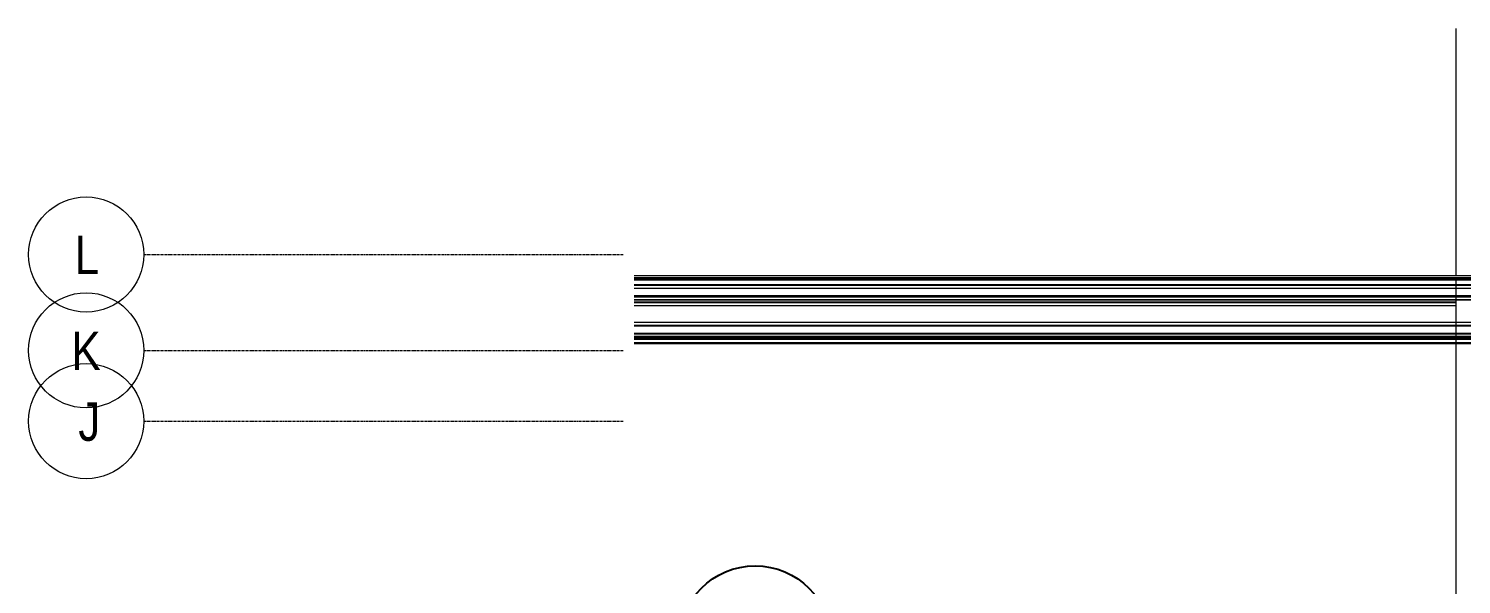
# Model space of a CAD drawing. Header units: centimetres. Extents: x -1762 to 3746, y -261 to 6534.
# Drawn here: x -1762 to -1015, y 5928 to 6218 of the extents above; entities that cross this region are included whole.
import ezdxf

# ---------------------------------------------------------------- set-up
doc = ezdxf.new("R2010")
doc.units = ezdxf.units.CM
doc.linetypes.add('Grid Line', pattern=[2.2225, 1.27, -0.3175, 0.3175, -0.3175])
for name, color, linetype, lineweight in [('A-ANNO-NOTE', 7, 'Continuous', 9), ('A-WALL', 7, 'Continuous', 9), ('A-WALL-PATT', 7, 'Continuous', 35), ('S-BEAM', 7, 'Continuous', 9), ('S-GRID', 7, 'Continuous', 9), ('S-GRID-IDEN', 7, 'Continuous', 9)]:
    doc.layers.add(name, color=color, linetype=linetype, lineweight=lineweight)
doc.styles.add('Saira Condensed', font='SairaCondensed-Regular.ttf', dxfattribs={"height": 20})

# ---------------------------------------------------------------- blocks, each defined once
blk = doc.blocks.new('Costanera Perfil Z - Parametrizado - h_22cm-1746838-Planta bodega almacenamiento congelados')
at = {"layer": 'S-BEAM', "color": 254, "true_color": 0xcccccc}
for p, q in [((-10.75, 5544.14), (-10.75, 1984.87)), ((-10.75, 5544.14), (-10.75, 1984.87)), ((-10.45, 5544.14), (-10.45, 1984.87)), ((-10.45, 5544.14), (-10.45, 1984.87)), ((-8.8, 4264.17), (-8.8, 1984.87)), ((-8.8, 4264.17), (-8.8, 1984.87)), ((8.8, 2489.82), (8.8, 1984.87)), ((8.8, 2489.82), (8.8, 1984.87)), ((10.45, 2489.82), (10.45, 1984.87)), ((10.45, 2489.82), (10.45, 1984.87)), ((10.75, 1984.87), (10.75, 2489.82)), ((10.75, 2489.82), (10.75, 1984.87))]:
    blk.add_line(p, q, dxfattribs=at)
blk = doc.blocks.new('Costanera Perfil Z - Parametrizado - h_22cm-1746684-Planta bodega almacenamiento congelados')
at = {"layer": 'S-BEAM', "color": 254, "true_color": 0xcccccc}
for p, q in [((-10.75, 5549.14), (-10.75, 1989.87)), ((-10.75, 5549.14), (-10.75, 1989.87)), ((-10.45, 5549.14), (-10.45, 1989.87)), ((-10.45, 5549.14), (-10.45, 1989.87)), ((-8.8, 4269.16), (-8.8, 1989.87)), ((-8.8, 4269.16), (-8.8, 1989.87)), ((8.8, 2494.82), (8.8, 1989.87)), ((8.8, 2494.82), (8.8, 1989.87)), ((10.45, 2494.82), (10.45, 1989.87)), ((10.45, 2494.82), (10.45, 1989.87)), ((10.75, 1989.87), (10.75, 2494.82)), ((10.75, 2494.82), (10.75, 1989.87))]:
    blk.add_line(p, q, dxfattribs=at)
blk = doc.blocks.new('Costanera Perfil Z - Parametrizado - h_22cm-V1-Planta bodega almacenamiento congelados')
at = {"layer": 'S-BEAM', "color": 254, "true_color": 0xcccccc}
for p, q in [((8.8, 2494.82), (8.8, 1989.87)), ((8.8, 2494.82), (8.8, 1989.87)), ((10.45, 2494.82), (10.45, 1989.87)), ((10.75, 1989.87), (10.75, 2494.82)), ((-10.75, 2418.44), (-10.75, 1989.87)), ((-10.75, 2418.44), (-10.75, 1989.87)), ((-10.45, 2418.44), (-10.45, 1989.87)), ((-10.45, 2418.44), (-10.45, 1989.87)), ((-8.8, 2418.44), (-8.8, 1989.87)), ((-8.8, 2418.44), (-8.8, 1989.87)), ((10.45, 2418.44), (10.45, 1989.87)), ((10.75, 2418.44), (10.75, 1989.87))]:
    blk.add_line(p, q, dxfattribs=at)
blk = doc.blocks.new('Costanera Perfil Z - Parametrizado - h_22cm-V2-Planta bodega almacenamiento congelados')
at = {"layer": 'S-BEAM', "color": 254, "true_color": 0xcccccc}
for p, q in [((-10.75, 2418.44), (-10.75, 1989.87)), ((-10.75, 2418.44), (-10.75, 1989.87)), ((-10.45, 2418.44), (-10.45, 1989.87)), ((-10.45, 2418.44), (-10.45, 1989.87)), ((-8.8, 2418.44), (-8.8, 1989.87)), ((-8.8, 2418.44), (-8.8, 1989.87)), ((8.8, 2418.44), (8.8, 1989.87)), ((8.8, 2418.44), (8.8, 1989.87)), ((10.45, 2418.44), (10.45, 1989.87)), ((10.45, 2418.44), (10.45, 1989.87)), ((10.75, 1989.87), (10.75, 2418.44)), ((10.75, 2418.44), (10.75, 1989.87))]:
    blk.add_line(p, q, dxfattribs=at)
blk = doc.blocks.new('Costanera Perfil Z - Parametrizado - h_22cm-1721966-Planta bodega almacenamiento congelados')
at = {"layer": 'S-BEAM', "color": 254, "true_color": 0xcccccc}
for p, q in [((-10.75, -1629.6), (-10.75, 1929.67)), ((-10.75, 1929.67), (-10.75, -1629.6)), ((-10.45, 1929.67), (-10.45, -1629.6)), ((-10.45, 1929.67), (-10.45, -1629.6)), ((-8.8, 1929.67), (-8.8, -1629.6)), ((-8.8, 1929.67), (-8.8, -1629.6)), ((8.8, -1124.63), (8.8, -1629.6)), ((8.8, -1124.63), (8.8, -1629.6)), ((10.45, -1124.65), (10.45, -1629.6)), ((10.45, -1124.65), (10.45, -1629.6)), ((10.75, -1124.65), (10.75, -1629.6)), ((10.75, -1124.65), (10.75, -1629.6))]:
    blk.add_line(p, q, dxfattribs=at)
blk = doc.blocks.new('Costanera Perfil Z - Parametrizado - h_22cm-1738370-Planta bodega almacenamiento congelados')
at = {"layer": 'S-BEAM', "color": 254, "true_color": 0xcccccc}
for p, q in [((-10.75, 2407.57), (-10.75, 1978.99)), ((-10.75, 2407.57), (-10.75, 1978.99)), ((-10.45, 2407.57), (-10.45, 1978.99)), ((-10.45, 2407.57), (-10.45, 1978.99)), ((-8.8, 2407.57), (-8.8, 1978.99)), ((-8.8, 2407.57), (-8.8, 1978.99)), ((8.8, 2407.57), (8.8, 1978.99)), ((8.8, 2407.57), (8.8, 1978.99)), ((10.45, 2407.57), (10.45, 1978.99)), ((10.45, 2407.57), (10.45, 1978.99)), ((10.75, 1978.99), (10.75, 2407.57)), ((10.75, 2407.57), (10.75, 1978.99))]:
    blk.add_line(p, q, dxfattribs=at)
blk = doc.blocks.new('Costanera Perfil Z - Parametrizado - h_22cm-V37-Planta bodega almacenamiento congelados')
at = {"layer": 'S-BEAM', "color": 254, "true_color": 0xcccccc}
for p, q in [((-10.75, 2418.44), (-10.75, 1989.87)), ((-10.75, 2418.44), (-10.75, 1989.87)), ((-10.45, 2418.44), (-10.45, 1989.87)), ((-10.45, 2418.44), (-10.45, 1989.87)), ((-8.8, 2418.44), (-8.8, 1989.87)), ((-8.8, 2418.44), (-8.8, 1989.87)), ((8.8, 2418.44), (8.8, 1989.87)), ((8.8, 2418.44), (8.8, 1989.87)), ((10.45, 2418.44), (10.45, 1989.87)), ((10.45, 2418.44), (10.45, 1989.87)), ((10.75, 1989.87), (10.75, 2418.44)), ((10.75, 2418.44), (10.75, 1989.87))]:
    blk.add_line(p, q, dxfattribs=at)
blk = doc.blocks.new('Costanera Perfil Z - Parametrizado - h_22cm-V38-Planta bodega almacenamiento congelados')
at = {"layer": 'S-BEAM', "color": 254, "true_color": 0xcccccc}
for p, q in [((-10.75, 2418.44), (-10.75, 1989.87)), ((-10.75, 2418.44), (-10.75, 1989.87)), ((-10.45, 2418.44), (-10.45, 1989.87)), ((-10.45, 2418.44), (-10.45, 1989.87)), ((-8.8, 2418.44), (-8.8, 1989.87)), ((-8.8, 2418.44), (-8.8, 1989.87)), ((8.8, 2418.44), (8.8, 1989.87)), ((8.8, 2418.44), (8.8, 1989.87)), ((10.45, 2418.44), (10.45, 1989.87)), ((10.45, 2418.44), (10.45, 1989.87)), ((10.75, 1989.87), (10.75, 2418.44)), ((10.75, 2418.44), (10.75, 1989.87))]:
    blk.add_line(p, q, dxfattribs=at)
blk = doc.blocks.new('PQ_RVR_EST-01_ZZ_ZZ_MO_T_A_rvt-1-Planta bodega almacenamiento congelados')
at = {"layer": 'S-BEAM', "color": 254, "lineweight": 9, "true_color": 0xd4d4d4, "rotation": 269.9999999999994}
for name, p in [('Costanera Perfil Z - Parametrizado - h_22cm-1721966-Planta bodega almacenamiento congelados', (183.57, 6073.81)), ('Costanera Perfil Z - Parametrizado - h_22cm-1746838-Planta bodega almacenamiento congelados', (-3430.9, 6068.04)), ('Costanera Perfil Z - Parametrizado - h_22cm-1746684-Planta bodega almacenamiento congelados', (-3435.9, 6067.75)), ('Costanera Perfil Z - Parametrizado - h_22cm-V1-Planta bodega almacenamiento congelados', (-3435.9, 6064.85)), ('Costanera Perfil Z - Parametrizado - h_22cm-V2-Planta bodega almacenamiento congelados', (-3435.9, 6064.85)), ('Costanera Perfil Z - Parametrizado - h_22cm-1738370-Planta bodega almacenamiento congelados', (-3425.02, 6064.85)), ('Costanera Perfil Z - Parametrizado - h_22cm-V37-Planta bodega almacenamiento congelados', (-3435.9, 6064.85)), ('Costanera Perfil Z - Parametrizado - h_22cm-V38-Planta bodega almacenamiento congelados', (-3435.9, 6064.85))]:
    blk.add_blockref(name, p, dxfattribs=at)
blk = doc.blocks.new('PQ_RVR_ARQ-01_ZZ_ZZ_MO_T_A_rvt-1-Planta bodega almacenamiento congelados')
at = {"layer": 'A-WALL-PATT', "lineweight": 9, "true_color": 0xdddddd}
blk.add_hatch(color=254, dxfattribs=at).paths.add_polyline_path([(2113.24, 6087.71), (2113.74, 6087.71), (2113.74, 6088.21), (-1446.03, 6088.17), (-1446.03, 6087.71), (2089, 6087.71)])
at = {"layer": 'A-WALL', "color": 253, "true_color": 0xaaaaaa}
for p, q in [((-1017.46, 6089.46), (-1017.46, 6218.17)), ((-1017.46, 6084.55), (-1017.46, 6086.96)), ((-1017.46, 6084.25), (-1017.46, 6084.55)), ((-1017.46, 6082.6), (-1017.46, 6084.25)), ((-1017.46, 6078.79), (-1017.46, 6082.6)), ((-1017.46, 6078.5), (-1017.46, 6078.79)), ((-1017.46, 6078.2), (-1017.46, 6078.49)), ((-1017.46, 6076.84), (-1017.46, 6078.2)), ((-1017.46, 6076.55), (-1017.46, 6076.84)), ((-1017.46, 6065.01), (-1017.46, 6076.55)), ((-1017.46, 6063.36), (-1017.46, 6065.01)), ((-1017.46, 6063.06), (-1017.46, 6063.36)), ((-1017.46, 6059.25), (-1017.46, 6063.06)), ((-1017.46, 6058.95), (-1017.46, 6059.25)), ((-1017.46, 6057.6), (-1017.46, 6058.95)), ((-1017.46, 6057.3), (-1017.46, 6057.6)), ((-1017.46, 6057), (-1017.46, 6057.3)), ((-1017.46, 6056.05), (-1017.46, 6057)), ((-1017.46, 6054.1), (-1017.46, 6056.05)), ((-1017.46, 5912.73), (-1017.46, 6054.1))]:
    blk.add_line(p, q, dxfattribs=at)
at = {"layer": 'A-WALL', "color": 253, "lineweight": 18, "true_color": 0xaaaaaa}
for p, q in [((-1446.03, 6089.46), (-1005.82, 6089.46)), ((2113.74, 6088.21), (-1446.03, 6088.21)), ((-1446.03, 6087.71), (2113.24, 6087.71)), ((-1005.82, 6086.96), (-1446.03, 6086.96))]:
    blk.add_line(p, q, dxfattribs=at)
blk = doc.blocks.new('Grid - 3mm-1647199-Planta bodega almacenamiento congelados')
at = {"layer": 'S-GRID-IDEN', "color": 253, "true_color": 0xaaaaaa}
blk.add_circle((0, 0), 0.3, dxfattribs=at)

msp = doc.modelspace()

# ---------------------------------------------------------------- linework, layer by layer
at = {"layer": 'A-ANNO-NOTE', "color": 96, "lineweight": 25, "true_color": 0x008000}
msp.add_circle((-1382.99, 5898.38), 39.69, dxfattribs=at)
at = {"layer": 'S-GRID', "color": 253, "linetype": 'Grid Line', "true_color": 0xaaaaaa}
for p, q in [((-1701.82, 6100.44), (-1451.82, 6100.44)), ((-1701.82, 6050.44), (-1451.82, 6050.44)), ((-1701.82, 6013.54), (-1451.82, 6013.54))]:
    msp.add_line(p, q, dxfattribs=at)

# ---------------------------------------------------------------- block references
at = {"lineweight": 5}
for name in ['PQ_RVR_ARQ-01_ZZ_ZZ_MO_T_A_rvt-1-Planta bodega almacenamiento congelados', 'PQ_RVR_EST-01_ZZ_ZZ_MO_T_A_rvt-1-Planta bodega almacenamiento congelados']:
    msp.add_blockref(name, (0, 0), dxfattribs=at)
at = {"layer": 'S-GRID-IDEN', "color": 253, "true_color": 0xaaaaaa, "xscale": 99.99999999999993, "yscale": 99.99999999999993, "zscale": 99.99999999999993, "rotation": 269.9999999999996}
for p in [(-1731.82, 6100.44), (-1731.82, 6050.44), (-1731.82, 6013.54)]:
    msp.add_blockref('Grid - 3mm-1647199-Planta bodega almacenamiento congelados', p, dxfattribs=at)

# ---------------------------------------------------------------- texts
at = {"layer": 'S-GRID-IDEN', "color": 253, "true_color": 0xaaaaaa, "char_height": 20, "attachment_point": 1, "style": 'Saira Condensed'}
for s, insert, width in [('L', (-1737.85, 6110.18), 13.6287), ('K', (-1739.5, 6060.18), 17.6371), ('J', (-1735.9, 6023.28), 8.8186)]:
    msp.add_mtext(s, dxfattribs=dict(at, insert=insert, width=width))

doc.saveas('drawing.dxf')
